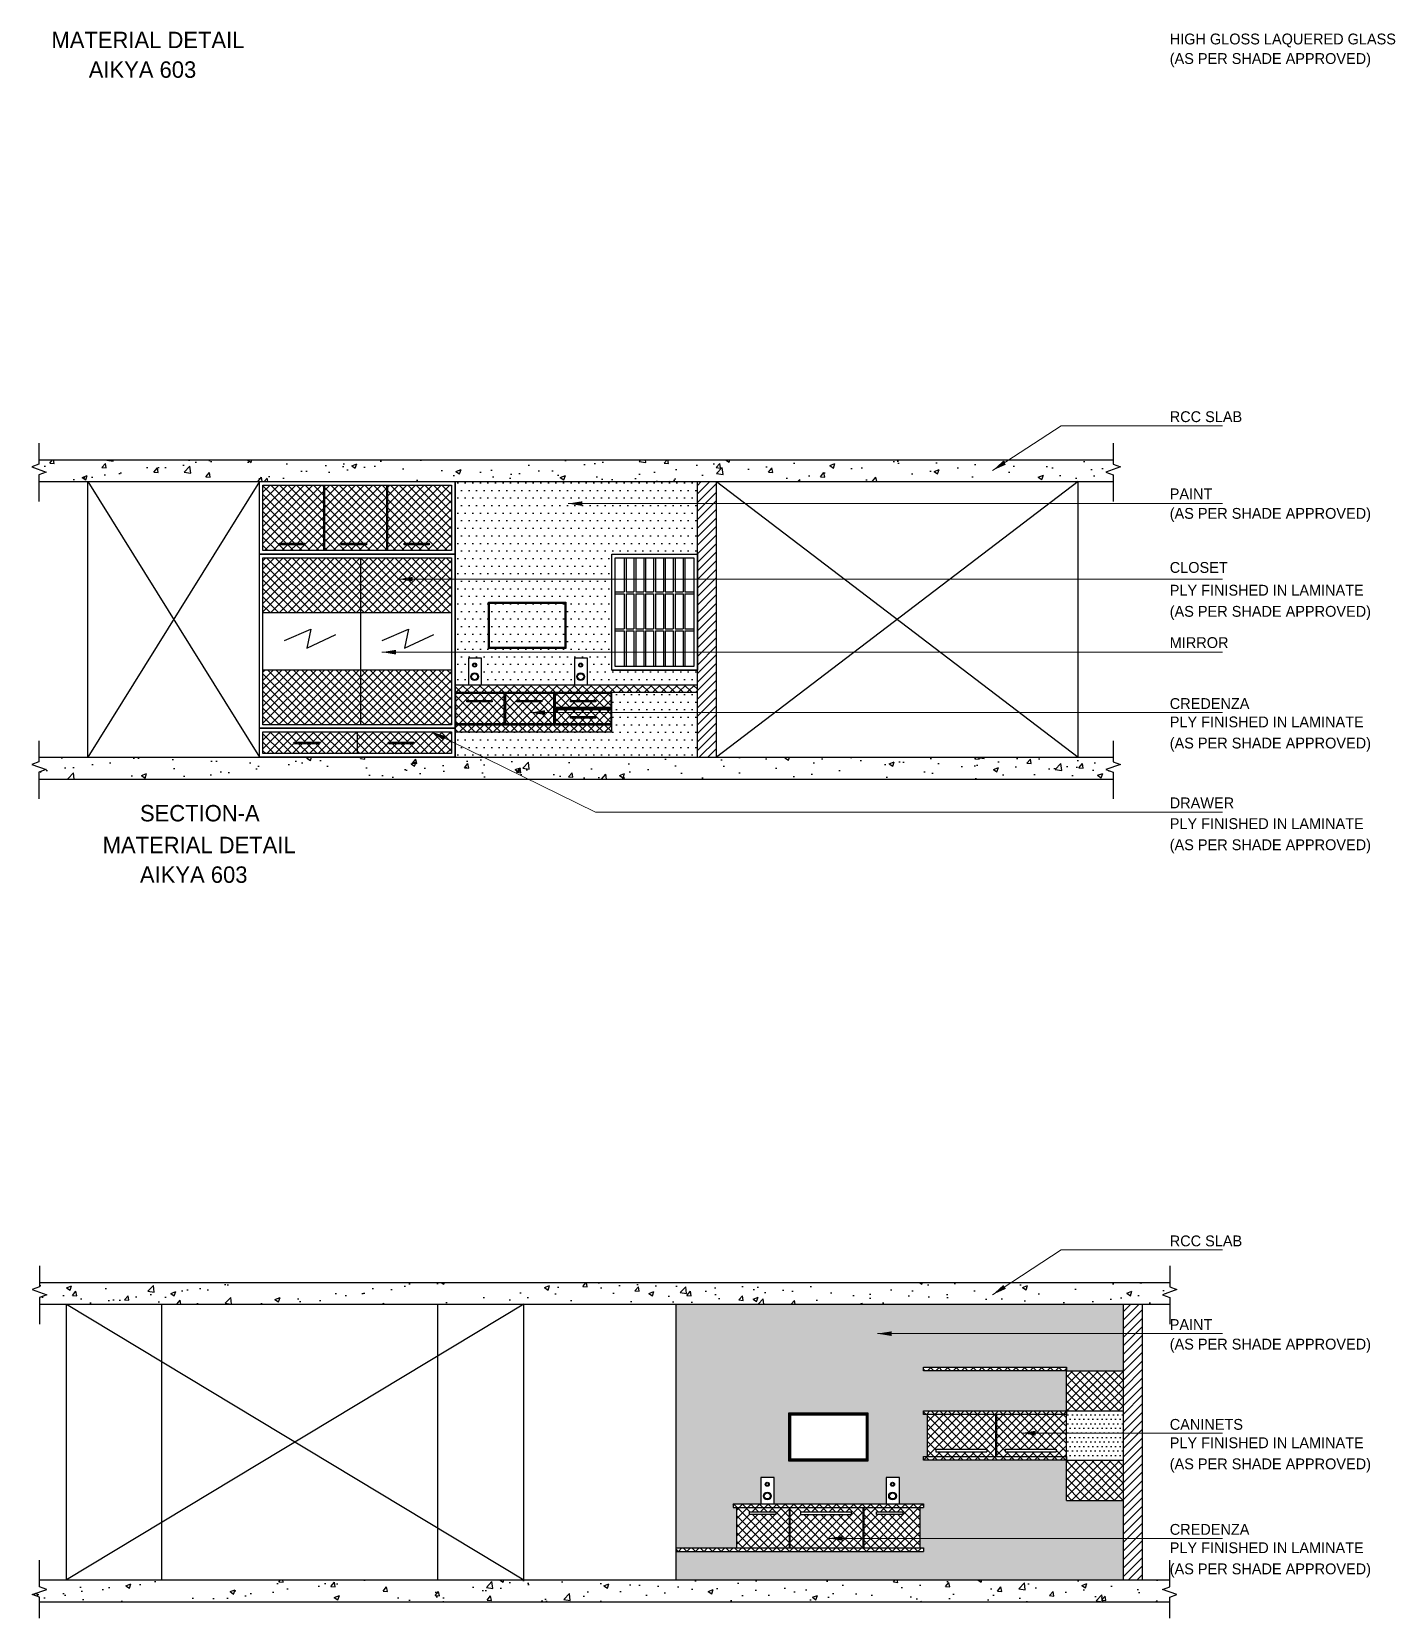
# Model space of a CAD drawing. Header units: millimetres. Extents: x -92307 to 258096, y -47434 to 112633.
# Drawn here: x -26620 to -12300, y -31752 to -15090 of the extents above; entities that cross this region are included whole.
import ezdxf

# ---------------------------------------------------------------- set-up
doc = ezdxf.new("R2010")
doc.units = ezdxf.units.MM
doc.header["$LTSCALE"] = 10
for name, color, linetype in [('A--FIXTURE-0', 8, 'Continuous'), ('A--HATCH-1', 8, 'Continuous'), ('A--SPACEREF', 3, 'Continuous'), ('DIMM-1', 1, 'Continuous')]:
    doc.layers.add(name, color=color, linetype=linetype)
doc.styles.add('ISO', font='isocp2.shx', dxfattribs={"width": 0.8})
doc.dimstyles.new('A-DIM-100', dxfattribs={"dimscale": 100, "dimtxt": 2.25, "dimasz": 1.5, "dimexe": 1, "dimexo": 0.5, "dimgap": 0, "dimtad": 0, "dimdec": 0, "dimzin": 12, "dimdsep": 46, "dimtxsty": 'ISO', "dimblk": 'ARCHTICK', "dimcen": 1, "dimdle": 1, "dimclrd": 8, "dimclre": 8, "dimclrt": 256, "dimadec": 0, "dimazin": 3, "dimtfac": 1, "dimtdec": 0, "dimtmove": 1, "dimatfit": 2, "dimfxl": 1, "dimtvp": 0.75, "dimtolj": 1, "dimtzin": 12, "dimlwd": 18, "dimlwe": 18, "dimarcsym": 0})
pattern_1 = [(45, (0, -8397.72), (-44.90128, 44.90128), []), (135, (0, -8397.72), (-44.90128, -44.90128), [])]
pattern_2 = [(0, (-33119.783, -17040.59), (23.8125, 47.625), [0, -47.625])]

# ---------------------------------------------------------------- blocks, each defined once
blk = doc.blocks.new('_ArchTick')
at = {"color": 0, "const_width": 0.15}
blk.add_lwpolyline([(-0.5, -0.5), (0.5, 0.5)], dxfattribs=at)

msp = doc.modelspace()

# ---------------------------------------------------------------- hatches: boundary and pattern name
h = msp.add_hatch()
h.set_pattern_fill('AR-CONC', color=256, scale=3, style=0)
h.set_pattern_definition([(50, (0, -8397.7), (546.554, -47.817), [57.15, -628.65]), (355, (0, -8397.7), (-105.728, 573.17), [45.72, -502.92]), (100.451, (45.55, -8401.7), (440.8275, 525.35), [48.57, -534.27]), (46.1842, (0, -8245.3), (813.237, -126.127), [85.725, -942.975]), (96.6356, (67.8, -8255.8), (712.213, 742.277), [72.855, -801.405]), (351.184, (0, -8245.3), (712.214, 742.275), [68.58, -754.38]), (21, (76.2, -8283.4), (454.8446, -306.7966), [57.15, -628.65]), (326, (76.2, -8283.4), (185.406, 552.564), [45.72, -502.92]), (71.4514, (114.1, -8309), (640.2495, 245.769), [48.57, -534.27]), (37.5, (0, -8397.72), (9.2658, 253.6651), [0, -496.824, 0, -510.54, 0, -504.825]), (7.5, (0, -8397.72), (200.459, 300.5417), [0, -291.084, 0, -485.394, 0, -192.405]), (327.5, (-169.93, -8397.72), (406.7718, -17.1862), [0, -190.5, 0, -594.36, 0, -788.67]), (317.5, (-246.13, -8397.72), (444.3875, 76.2795), [0, -247.65, 0, -394.716, 0, -560.07])])
h.paths.add_polyline_path([(-15262.5, -19813.6), (-15262.5, -19742.4), (-15338.3, -19714.8), (-15186.6, -19659.6), (-15262.5, -19632), (-15262.5, -19585), (-26543.8, -19585), (-26543.8, -19632), (-26619.6, -19659.6), (-26467.9, -19714.8), (-26543.8, -19742.4), (-26543.8, -19813.6)])
h.paths.add_polyline_path([(-15262.5, -22937.8), (-15262.5, -22866.6), (-15338.3, -22839), (-15186.6, -22783.8), (-15262.5, -22756.2), (-15262.5, -22709.2), (-26543.8, -22709.2), (-26543.8, -22756.2), (-26619.6, -22783.8), (-26467.9, -22839), (-26543.8, -22866.6), (-26543.8, -22937.8)])
h = msp.add_hatch()
h.set_pattern_fill('AR-CONC', color=256, scale=3, style=0)
h.set_pattern_definition([(50, (-33119.8, -17040.6), (546.554, -47.817), [57.15, -628.65]), (355, (-33119.8, -17040.6), (-105.728, 573.17), [45.72, -502.92]), (100.451, (-33074.24, -17044.6), (440.828, 525.35), [48.57, -534.27]), (46.1842, (-33119.8, -16888.2), (813.237, -126.127), [85.725, -942.975]), (96.6356, (-33052, -16898.7), (712.213, 742.277), [72.855, -801.405]), (351.184, (-33119.8, -16888.2), (712.214, 742.275), [68.58, -754.38]), (21, (-33043.6, -16926.3), (454.845, -306.7966), [57.15, -628.65]), (326, (-33043.6, -16926.3), (185.406, 552.564), [45.72, -502.92]), (71.4514, (-33005.7, -16951.86), (640.25, 245.769), [48.57, -534.27]), (37.5, (-33119.78, -17040.6), (9.2658, 253.6651), [0, -496.824, 0, -510.54, 0, -504.825]), (7.5, (-33119.78, -17040.6), (200.459, 300.5417), [0, -291.084, 0, -485.394, 0, -192.405]), (327.5, (-33289.7, -17040.6), (406.7718, -17.1862), [0, -190.5, 0, -594.36, 0, -788.67]), (317.5, (-33365.9, -17040.6), (444.3875, 76.2795), [0, -247.65, 0, -394.716, 0, -560.07])])
h.paths.add_polyline_path([(-14592.3, -28299.4), (-14668.1, -28271.8), (-14668.1, -28224.8), (-26538.2, -28224.8), (-26538.2, -28271.8), (-26614, -28299.4), (-26462.4, -28354.6), (-26538.2, -28382.2), (-26538.2, -28453.4), (-14668.1, -28453.4), (-14668.1, -28382.2), (-14743.9, -28354.6)])
h.paths.add_polyline_path([(-14592.3, -31503.4), (-14743.9, -31448.2), (-14668.1, -31420.6), (-14668.1, -31349.4), (-26538.2, -31349.4), (-26538.2, -31420.6), (-26462.4, -31448.2), (-26614, -31503.4), (-26538.2, -31531), (-26538.2, -31580.6), (-14668.1, -31580.6), (-14668.1, -31531)])
h = msp.add_hatch()
h.set_pattern_fill('DOTS', color=256, scale=30, style=0)
h.set_pattern_definition(pattern_2)
h.paths.add_polyline_path([(-15153.1, -28453.4), (-19853.1, -28453.4), (-19853.1, -31011.4), (-19215.1, -31011.4), (-19215.1, -30589.4), (-19253.1, -30589.4), (-19253.1, -30551.4), (-18960.8, -30551.4), (-18960.8, -30273.3), (-18821.7, -30273.3), (-18821.7, -30551.4), (-17645, -30551.4), (-17645, -30272.9), (-17505.9, -30272.9), (-17505.9, -30551.4), (-17253.1, -30551.4), (-17253.1, -30589.4), (-17291.1, -30589.4), (-17291.1, -31011.4), (-17253.1, -31011.4), (-17253.1, -31049.4), (-19853.1, -31049.4), (-19853.1, -31349.4), (-15153.1, -31349.4), (-15153.1, -30513.4), (-15753.1, -30513.4), (-15753.1, -30091.4), (-17253.1, -30091.4), (-17253.1, -30053.4), (-17215.1, -30053.4), (-17215.1, -29612.4), (-17253.1, -29612.4), (-17253.1, -29574.4), (-15753.1, -29574.4), (-15753.1, -29152.4), (-17253.1, -29152.4), (-17253.1, -29114.4), (-15753.1, -29114.4), (-15753.1, -29152.4), (-15153.1, -29152.4)])
h.paths.add_polyline_path([(-17837.1, -29595.7), (-17837.1, -30101.7), (-18669.1, -30101.7), (-18669.1, -29595.7)], flags=16)
h.paths.add_polyline_path([(-17847.1, -29605.7), (-17847.1, -30091.7), (-18659.1, -30091.7), (-18659.1, -29605.7)], flags=0)
h.paths.add_polyline_path([(-17857.1, -29615.7), (-17857.1, -30081.7), (-18649.1, -30081.7), (-18649.1, -29615.7)], flags=0)
h = msp.add_hatch()
h.set_pattern_fill('DOTS', color=256, scale=30, style=0)
h.set_pattern_definition(pattern_2)
h.paths.add_polyline_path([(-15153.1, -29574.4), (-15753.1, -29574.4), (-15753.1, -29612.4), (-15753.1, -30091.4), (-15153.1, -30091.4)])
at = {"layer": 'A--FIXTURE-0'}
h = msp.add_hatch(dxfattribs=at)
h.set_pattern_fill('DOTS', color=256, scale=50, style=0)
h.set_pattern_definition([(0, (0, -8397.72), (39.6875, 79.375), [0, -79.375])])
h.paths.add_polyline_path([(-20528.9, -20575.6), (-19628.9, -20575.6), (-19628.9, -19813.6), (-22174.1, -19813.6), (-22174.1, -20575.6), (-22174.1, -21947.2), (-22034.2, -21947.2), (-22034.2, -21669), (-21895, -21669), (-21895, -21947.2), (-20920.7, -21947.2), (-20920.7, -21669), (-20781.6, -21669), (-20781.6, -21947.2), (-19628.9, -21947.2), (-19628.9, -21794.8), (-20528.9, -21794.8)])
h.paths.add_polyline_path([(-21010.5, -21081.4), (-21010.5, -21567.5), (-21822.5, -21567.5), (-21822.5, -21081.4)], flags=16)
h.paths.add_polyline_path([(-19628.9, -22709.2), (-19628.9, -22027.2), (-20528.9, -22027.2), (-20528.9, -22443.2), (-22174.1, -22443.2), (-22174.1, -22709.2)])
h.paths.add_polyline_path([(-21020.5, -21557.5), (-21020.5, -21091.4), (-21812.5, -21091.4), (-21812.5, -21557.5)], flags=0)
h = msp.add_hatch(dxfattribs=at)
h.set_pattern_fill('ANSI37', color=256, scale=20, style=0)
h.set_pattern_definition(pattern_1)
h.paths.add_polyline_path([(-23550.9, -19851.6), (-24190.9, -19851.6), (-24190.9, -20537.6), (-23550.9, -20537.6)])
h.paths.add_polyline_path([(-23754, -20460.3), (-23754, -20477.1), (-24018.8, -20477.1), (-24018.8, -20460.3)], flags=16)
h = msp.add_hatch(dxfattribs=at)
h.set_pattern_fill('ANSI37', color=256, scale=20, style=0)
h.set_pattern_definition(pattern_1)
h.paths.add_polyline_path([(-22890.9, -19851.6), (-23540.9, -19851.6), (-23540.9, -20537.6), (-22890.9, -20537.6)])
h.paths.add_polyline_path([(-23104, -20460.3), (-23104, -20477.1), (-23368.8, -20477.1), (-23368.8, -20460.3)], flags=16)
h.paths.add_polyline_path([(-22880.9, -20537.6), (-22212.1, -20537.6), (-22212.1, -19851.6), (-22880.9, -19851.6)])
h.paths.add_polyline_path([(-22444, -20460.3), (-22444, -20477.1), (-22708.8, -20477.1), (-22708.8, -20460.3)], flags=16)
h.paths.add_polyline_path([(-22212.1, -21190.4), (-22212.1, -20613.6), (-23163.5, -20613.6), (-23163.5, -21190.4)])
h.paths.add_polyline_path([(-23163.5, -21190.4), (-23163.5, -20613.6), (-24190.9, -20613.6), (-24190.9, -21190.4)])
h.paths.add_polyline_path([(-23201.5, -22671.2), (-23201.5, -22443.2), (-24190.9, -22443.2), (-24190.9, -22671.2)])
h.paths.add_polyline_path([(-23597.1, -22567), (-23862, -22567), (-23862, -22550.1), (-23597.1, -22550.1)], flags=16)
h.paths.add_polyline_path([(-22212.1, -22671.2), (-22212.1, -22443.2), (-23201.5, -22443.2), (-23201.5, -22671.2)])
h.paths.add_polyline_path([(-22872.6, -22567), (-22872.6, -22550.1), (-22607.7, -22550.1), (-22607.7, -22567)], flags=16)
h.paths.add_polyline_path([(-23163.5, -21790.4), (-24190.9, -21790.4), (-24190.9, -22367.2), (-23163.5, -22367.2)])
h.paths.add_polyline_path([(-22212.1, -21790.4), (-23163.5, -21790.4), (-23163.5, -22367.2), (-22212.1, -22367.2)])
h = msp.add_hatch(dxfattribs=at)
h.set_pattern_fill('ANSI37', color=256, scale=20, style=0)
h.set_pattern_definition(pattern_1)
h.paths.add_polyline_path([(-22174.1, -21947.2), (-22174.1, -22027.2), (-21651.5, -22027.2), (-21128.9, -22027.2), (-19628.9, -22027.2), (-19628.9, -21947.2)])
h.paths.add_polyline_path([(-21661.5, -22037.2), (-22164.1, -22037.2), (-22164.1, -22357.2), (-21661.5, -22357.2)])
h.paths.add_polyline_path([(-21783.8, -22111.8), (-21783.8, -22128.6), (-22048.6, -22128.6), (-22048.6, -22111.8)], flags=16)
h.paths.add_polyline_path([(-21641.5, -22357.2), (-21138.9, -22357.2), (-21138.9, -22037.2), (-21641.5, -22037.2)])
h.paths.add_polyline_path([(-21526, -22128.6), (-21526, -22111.8), (-21261.2, -22111.8), (-21261.2, -22128.6)], flags=16)
h.paths.add_polyline_path([(-22174.1, -22367.2), (-22174.1, -22405.2), (-22174.1, -22443.2), (-20528.9, -22443.2), (-20528.9, -22367.2)])
h.paths.add_polyline_path([(-21118.9, -22207.2), (-21118.9, -22357.2), (-20536.4, -22357.2), (-20536.4, -22207.2)])
h.paths.add_polyline_path([(-20960.4, -22281.8), (-20695.6, -22281.8), (-20695.6, -22298.6), (-20960.4, -22298.6)], flags=16)
h.paths.add_polyline_path([(-21118.9, -22037.2), (-21118.9, -22187.2), (-20536.4, -22187.2), (-20536.4, -22037.2)])
h.paths.add_polyline_path([(-20960.4, -22111.8), (-20695.6, -22111.8), (-20695.6, -22128.6), (-20960.4, -22128.6)], flags=16)
h = msp.add_hatch(dxfattribs=at)
h.set_pattern_fill('ANSI37', color=256, scale=20, style=0)
h.set_pattern_definition([(45, (-33119.783, -17040.59), (-44.90128, 44.90128), []), (135, (-33119.783, -17040.59), (-44.90128, -44.90128), [])])
h.paths.add_polyline_path([(-17891.1, -31011.4), (-17891.1, -30589.4), (-18653.1, -30589.4), (-18653.1, -31011.4)])
h.paths.add_polyline_path([(-18547.5, -30662.1), (-18547.5, -30634.1), (-18013.7, -30634.1), (-18013.7, -30662.1)], flags=16)
h.paths.add_polyline_path([(-19215.1, -31011.4), (-18663.1, -31011.4), (-18663.1, -30589.4), (-19215.1, -30589.4)])
h.paths.add_polyline_path([(-19081.2, -30662.1), (-19081.2, -30634.1), (-18806.2, -30634.1), (-18806.2, -30662.1)], flags=16)
h.paths.add_polyline_path([(-17881.1, -31011.4), (-17291.1, -31011.4), (-17291.1, -30589.4), (-17881.1, -30589.4)])
h.paths.add_polyline_path([(-17747.2, -30662.1), (-17747.2, -30634.1), (-17472.2, -30634.1), (-17472.2, -30662.1)], flags=16)
h.paths.add_polyline_path([(-17253.1, -31049.4), (-17253.1, -31011.4), (-19853.1, -31011.4), (-19853.1, -31049.4)])
h.paths.add_polyline_path([(-17253.1, -30589.4), (-17253.1, -30551.4), (-19253.1, -30551.4), (-19253.1, -30589.4)])
h.paths.add_polyline_path([(-17215.1, -29612.4), (-17215.1, -30053.4), (-16498.1, -30053.4), (-16498.1, -29612.4)])
h.paths.add_polyline_path([(-16589.1, -29974.9), (-16589.1, -30002.8), (-17123, -30002.8), (-17123, -29974.9)], flags=16)
h.paths.add_polyline_path([(-16488.1, -29612.4), (-16488.1, -30053.4), (-15753.1, -30053.4), (-15753.1, -29612.4)])
h.paths.add_polyline_path([(-15862.1, -29974.9), (-15862.1, -30002.8), (-16396, -30002.8), (-16396, -29974.9)], flags=16)
h.paths.add_polyline_path([(-17253.1, -29574.4), (-17253.1, -29612.4), (-15753.1, -29612.4), (-15753.1, -29574.4)])
h.paths.add_polyline_path([(-15753.1, -30091.4), (-15753.1, -30053.4), (-17253.1, -30053.4), (-17253.1, -30091.4)])
h.paths.add_polyline_path([(-15753.1, -30091.4), (-15753.1, -30513.4), (-15153.1, -30513.4), (-15153.1, -30091.4)])
h.paths.add_polyline_path([(-15753.1, -29152.4), (-15753.1, -29574.4), (-15153.1, -29574.4), (-15153.1, -29152.4)])
h.paths.add_polyline_path([(-15753.1, -29152.4), (-15753.1, -29114.4), (-17253.1, -29114.4), (-17253.1, -29152.4)])
at = {"layer": 'A--HATCH-1'}
h = msp.add_hatch(dxfattribs=at)
h.set_pattern_fill('ANSI31', color=256, scale=20, style=0)
h.set_pattern_definition([(45, (0, -8397.72), (-44.90128, 44.90128), [])])
h.paths.add_polyline_path([(-19628.9, -22709.2), (-19428.9, -22709.2), (-19428.9, -19813.6), (-19628.9, -19813.6)])
h = msp.add_hatch(dxfattribs=at)
h.set_pattern_fill('ANSI31', color=256, scale=20, style=0)
h.set_pattern_definition([(45, (-33119.783, -17040.59), (-44.90128, 44.90128), [])])
h.paths.add_polyline_path([(-14953.1, -28453.4), (-15153.1, -28453.4), (-15153.1, -31349.4), (-14953.1, -31349.4)])

# ---------------------------------------------------------------- linework, layer by layer
for p, q in [((-26543.8, -19585), (-15262.5, -19585)), ((-26543.8, -19813.6), (-15262.5, -19813.6)), ((-26028.9, -22709.2), (-26028.9, -19813.6)), ((-26028.9, -19813.6), (-24228.9, -22709.2)), ((-24228.9, -19813.6), (-26028.9, -22709.2)), ((-24228.9, -22709.2), (-24228.9, -19813.6)), ((-22174.1, -22709.2), (-22174.1, -19813.6)), ((-19628.9, -22709.2), (-19628.9, -19813.6)), ((-19428.9, -19813.6), (-15628.9, -22709.2)), ((-15628.9, -19813.6), (-19428.9, -22709.2)), ((-19428.9, -22709.2), (-19428.9, -19813.6)), ((-15628.9, -22709.2), (-15628.9, -19813.6)), ((-24190.9, -20537.6), (-24190.9, -19851.6)), ((-23550.9, -20537.6), (-23550.9, -19851.6)), ((-23540.9, -20537.6), (-23540.9, -19851.6)), ((-22890.9, -20537.6), (-22890.9, -19851.6)), ((-22880.9, -20537.6), (-22880.9, -19851.6)), ((-23163.5, -22367.2), (-23163.5, -20613.6)), ((-20528.9, -20575.6), (-19628.9, -20575.6)), ((-20528.9, -21794.8), (-20528.9, -20575.6)), ((-20398.3, -20613.6), (-20398.3, -20973.1)), ((-20378.3, -20613.6), (-20378.3, -20973.1)), ((-20295.2, -20613.6), (-20295.2, -20973.1)), ((-20295.2, -20613.6), (-20295.2, -20973.1)), ((-20275.2, -20613.6), (-20275.2, -20973.1)), ((-20275.2, -20613.6), (-20275.2, -20973.1)), ((-20192, -20613.6), (-20192, -20973.1)), ((-20172, -20613.6), (-20172, -20973.1)), ((-20088.9, -20613.6), (-20088.9, -20973.1)), ((-20088.9, -20613.6), (-20088.9, -20973.1)), ((-20068.9, -20613.6), (-20068.9, -20973.1)), ((-20068.9, -20613.6), (-20068.9, -20973.1)), ((-19985.7, -20613.6), (-19985.7, -20973.1)), ((-19985.7, -20613.6), (-19985.7, -20973.1)), ((-19965.7, -20613.6), (-19965.7, -20973.1)), ((-19965.7, -20613.6), (-19965.7, -20973.1)), ((-19882.5, -20613.6), (-19882.5, -20973.1)), ((-19882.5, -20613.6), (-19882.5, -20973.1)), ((-19862.5, -20613.6), (-19862.5, -20973.1)), ((-19862.5, -20613.6), (-19862.5, -20973.1)), ((-19779.4, -20613.6), (-19779.4, -20973.1)), ((-19759.4, -20613.6), (-19759.4, -20973.1)), ((-20490.9, -20973.1), (-20398.3, -20973.1)), ((-20490.9, -20993.1), (-20398.3, -20993.1)), ((-20398.3, -20993.1), (-20398.3, -21361)), ((-20378.3, -20973.1), (-20295.2, -20973.1)), ((-20378.3, -20993.1), (-20378.3, -21361)), ((-20378.3, -20993.1), (-20295.2, -20993.1)), ((-20295.2, -20993.1), (-20295.2, -21361)), ((-20295.2, -20993.1), (-20295.2, -21361)), ((-20275.2, -20973.1), (-20192, -20973.1)), ((-20275.2, -20993.1), (-20275.2, -21361)), ((-20275.2, -20993.1), (-20275.2, -21361)), ((-20275.2, -20993.1), (-20192, -20993.1)), ((-20192, -20993.1), (-20192, -21361)), ((-20172, -20973.1), (-20088.9, -20973.1)), ((-20172, -20993.1), (-20172, -21361)), ((-20172, -20993.1), (-20088.9, -20993.1)), ((-20088.9, -20993.1), (-20088.9, -21361)), ((-20088.9, -20993.1), (-20088.9, -21361)), ((-20068.9, -20973.1), (-19985.7, -20973.1)), ((-20068.9, -20993.1), (-20068.9, -21361)), ((-20068.9, -20993.1), (-20068.9, -21361)), ((-20068.9, -20993.1), (-19985.7, -20993.1)), ((-19985.7, -20993.1), (-19985.7, -21361)), ((-19985.7, -20993.1), (-19985.7, -21361)), ((-19965.7, -20973.1), (-19882.5, -20973.1)), ((-19965.7, -20993.1), (-19965.7, -21361)), ((-19965.7, -20993.1), (-19965.7, -21361)), ((-19965.7, -20993.1), (-19882.5, -20993.1)), ((-19882.5, -20993.1), (-19882.5, -21361)), ((-19882.5, -20993.1), (-19882.5, -21361)), ((-19862.5, -20973.1), (-19779.4, -20973.1)), ((-19862.5, -20993.1), (-19862.5, -21361)), ((-19862.5, -20993.1), (-19862.5, -21361)), ((-19862.5, -20993.1), (-19779.4, -20993.1)), ((-19779.4, -20993.1), (-19779.4, -21361)), ((-19759.4, -20973.1), (-19666.9, -20973.1)), ((-19759.4, -20993.1), (-19759.4, -21361)), ((-19759.4, -20993.1), (-19666.9, -20993.1)), ((-24190.9, -21190.4), (-22212.1, -21190.4)), ((-23163.5, -21190.4), (-22930.7, -21190.4)), ((-23965.9, -21483.3), (-23689.2, -21365.7)), ((-23689.2, -21365.7), (-23730.4, -21562.7)), ((-23730.4, -21562.7), (-23424.2, -21421.6)), ((-22938.5, -21483.3), (-22661.8, -21365.7)), ((-22661.8, -21365.7), (-22703, -21562.7)), ((-22703, -21562.7), (-22396.8, -21421.6)), ((-20490.9, -21361), (-20398.3, -21361)), ((-20490.9, -21381), (-20398.3, -21381)), ((-20398.3, -21381), (-20398.3, -21756.8)), ((-20378.3, -21361), (-20295.2, -21361)), ((-20378.3, -21381), (-20378.3, -21756.8)), ((-20378.3, -21381), (-20295.2, -21381)), ((-20295.2, -21381), (-20295.2, -21756.8)), ((-20295.2, -21381), (-20295.2, -21756.8)), ((-20275.2, -21361), (-20192, -21361)), ((-20275.2, -21381), (-20275.2, -21756.8)), ((-20275.2, -21381), (-20275.2, -21756.8)), ((-20275.2, -21381), (-20192, -21381)), ((-20192, -21381), (-20192, -21756.8)), ((-20172, -21361), (-20088.9, -21361)), ((-20172, -21381), (-20172, -21756.8)), ((-20172, -21381), (-20088.9, -21381)), ((-20088.9, -21381), (-20088.9, -21756.8)), ((-20088.9, -21381), (-20088.9, -21756.8)), ((-20068.9, -21361), (-19985.7, -21361)), ((-20068.9, -21381), (-20068.9, -21756.8)), ((-20068.9, -21381), (-20068.9, -21756.8)), ((-20068.9, -21381), (-19985.7, -21381)), ((-19985.7, -21381), (-19985.7, -21756.8)), ((-19985.7, -21381), (-19985.7, -21756.8)), ((-19965.7, -21361), (-19882.5, -21361)), ((-19965.7, -21381), (-19965.7, -21756.8)), ((-19965.7, -21381), (-19965.7, -21756.8)), ((-19965.7, -21381), (-19882.5, -21381)), ((-19882.5, -21381), (-19882.5, -21756.8)), ((-19882.5, -21381), (-19882.5, -21756.8)), ((-19862.5, -21361), (-19779.4, -21361)), ((-19862.5, -21381), (-19862.5, -21756.8)), ((-19862.5, -21381), (-19862.5, -21756.8)), ((-19862.5, -21381), (-19779.4, -21381)), ((-19779.4, -21381), (-19779.4, -21756.8)), ((-19759.4, -21361), (-19666.9, -21361)), ((-19759.4, -21381), (-19759.4, -21756.8)), ((-19759.4, -21381), (-19666.9, -21381)), ((-24190.9, -21790.4), (-22212.1, -21790.4)), ((-23163.5, -21790.4), (-22930.7, -21790.4)), ((-20528.9, -21794.8), (-19628.9, -21794.8)), ((-22174.1, -21947.2), (-19628.9, -21947.2)), ((-22174.1, -22027.2), (-19628.9, -22027.2)), ((-22174.1, -22027.2), (-21128.9, -22027.2)), ((-21651.5, -22027.2), (-21651.5, -22367.2)), ((-21128.9, -22367.2), (-21128.9, -22027.2)), ((-20528.9, -22443.2), (-20528.9, -22027.2)), ((-21128.9, -22197.2), (-20526.4, -22197.2)), ((-23201.5, -22443.2), (-23201.5, -22671.2)), ((-22174.1, -22367.2), (-20528.9, -22367.2)), ((-22174.1, -22443.2), (-20528.9, -22443.2)), ((-26543.8, -22709.2), (-15262.5, -22709.2)), ((-26028.9, -22709.2), (-15628.9, -22709.2)), ((-26543.8, -22937.8), (-15262.5, -22937.8)), ((-26538.2, -28224.8), (-14668.1, -28224.8)), ((-26538.2, -28453.4), (-14668.1, -28453.4)), ((-26253.1, -31349.4), (-26253.1, -28453.4)), ((-26253.1, -28453.4), (-21453.1, -31349.4)), ((-21453.1, -28453.4), (-26253.1, -31349.4)), ((-25253.1, -31349.4), (-25253.1, -28453.4)), ((-22353.1, -31349.4), (-22353.1, -28453.4)), ((-21453.1, -31349.4), (-21453.1, -28453.4)), ((-19853.1, -31349.4), (-19853.1, -28453.4)), ((-15153.1, -31349.4), (-15153.1, -28453.4)), ((-14953.1, -31349.4), (-14953.1, -28453.4)), ((-15753.1, -30513.4), (-15753.1, -29114.4)), ((-15753.1, -29152.4), (-15153.1, -29152.4)), ((-17215.1, -29612.4), (-17215.1, -30053.4)), ((-16498.1, -29612.4), (-16498.1, -30053.4)), ((-16488.1, -29612.4), (-16488.1, -30053.4)), ((-15753.1, -29574.4), (-15153.1, -29574.4)), ((-17123, -29974.9), (-16589.1, -29974.9)), ((-17123, -29974.9), (-17123, -30002.8)), ((-16589.1, -29974.9), (-16589.1, -30002.8)), ((-16396, -29974.9), (-15862.1, -29974.9)), ((-16396, -29974.9), (-16396, -30002.8)), ((-15862.1, -29974.9), (-15862.1, -30002.8)), ((-17123, -30002.8), (-16589.1, -30002.8)), ((-16396, -30002.8), (-15862.1, -30002.8)), ((-15753.1, -30091.4), (-15153.1, -30091.4)), ((-19253.1, -30551.4), (-17253.1, -30551.4)), ((-19253.1, -30551.4), (-19253.1, -30589.4)), ((-19253.1, -30589.4), (-17253.1, -30589.4)), ((-19215.1, -31011.4), (-19215.1, -30589.4)), ((-18663.1, -31011.4), (-18663.1, -30589.4)), ((-18653.1, -31011.4), (-18653.1, -30589.4)), ((-18547.5, -30634.1), (-18013.7, -30634.1)), ((-18547.5, -30634.1), (-18547.5, -30662.1)), ((-18013.7, -30634.1), (-18013.7, -30662.1)), ((-17891.1, -30589.4), (-17891.1, -31011.4)), ((-17881.1, -30589.4), (-17881.1, -31011.4)), ((-17291.1, -30589.4), (-17291.1, -31011.4)), ((-17253.1, -30551.4), (-17253.1, -30589.4)), ((-15753.1, -30513.4), (-15153.1, -30513.4)), ((-18547.5, -30662.1), (-18013.7, -30662.1)), ((-19853.1, -31011.4), (-17253.1, -31011.4)), ((-19853.1, -31049.4), (-17253.1, -31049.4)), ((-17253.1, -31011.4), (-17253.1, -31049.4)), ((-26538.2, -31349.4), (-14668.1, -31349.4)), ((-26538.2, -31580.6), (-14668.1, -31580.6))]:
    msp.add_line(p, q)
at = {"linetype": 'Continuous'}
for points in [[(-26543.8, -19411.2), (-26543.8, -19632), (-26619.6, -19659.6), (-26467.9, -19714.8), (-26543.8, -19742.4), (-26543.8, -20023)], [(-15262.5, -19411.2), (-15262.5, -19632), (-15186.6, -19659.6), (-15338.3, -19714.8), (-15262.5, -19742.4), (-15262.5, -20023)], [(-26543.8, -22535.4), (-26543.8, -22756.2), (-26619.6, -22783.8), (-26467.9, -22839), (-26543.8, -22866.6), (-26543.8, -23147.2)], [(-15262.5, -22535.4), (-15262.5, -22756.2), (-15186.6, -22783.8), (-15338.3, -22839), (-15262.5, -22866.6), (-15262.5, -23147.2)], [(-26538.2, -28051), (-26538.2, -28271.8), (-26614, -28299.4), (-26462.4, -28354.6), (-26538.2, -28382.2), (-26538.2, -28662.9)], [(-14668.1, -28051), (-14668.1, -28271.8), (-14592.3, -28299.4), (-14743.9, -28354.6), (-14668.1, -28382.2), (-14668.1, -28662.9)], [(-26538.2, -31751.8), (-26538.2, -31531), (-26614, -31503.4), (-26462.4, -31448.2), (-26538.2, -31420.6), (-26538.2, -31140)], [(-14668.1, -31751.8), (-14668.1, -31531), (-14592.3, -31503.4), (-14743.9, -31448.2), (-14668.1, -31420.6), (-14668.1, -31140)]]:
    msp.add_lwpolyline(points, dxfattribs=at)
for points in [[(-24228.9, -19813.6), (-22174.1, -19813.6), (-22174.1, -20575.6), (-24228.9, -20575.6)], [(-24190.9, -19851.6), (-22212.1, -19851.6), (-22212.1, -20537.6), (-24190.9, -20537.6)], [(-24018.8, -20460.3), (-23754, -20460.3), (-23754, -20477.1), (-24018.8, -20477.1)], [(-23368.8, -20460.3), (-23104, -20460.3), (-23104, -20477.1), (-23368.8, -20477.1)], [(-22708.8, -20460.3), (-22444, -20460.3), (-22444, -20477.1), (-22708.8, -20477.1)], [(-24228.9, -20575.6), (-22174.1, -20575.6), (-22174.1, -22405.2), (-24228.9, -22405.2)], [(-24190.9, -20613.6), (-22212.1, -20613.6), (-22212.1, -22367.2), (-24190.9, -22367.2)], [(-20528.9, -20575.6), (-19628.9, -20575.6), (-19628.9, -21794.8), (-20528.9, -21794.8)], [(-20490.9, -20613.6), (-19666.9, -20613.6), (-19666.9, -21756.8), (-20490.9, -21756.8)], [(-21822.5, -21081.4), (-21010.5, -21081.4), (-21010.5, -21567.5), (-21822.5, -21567.5)], [(-21812.5, -21091.4), (-21020.5, -21091.4), (-21020.5, -21557.5), (-21812.5, -21557.5)], [(-22034.2, -21947.2), (-21895, -21947.2), (-21895, -21669), (-22034.2, -21669)], [(-20920.7, -21947.2), (-20781.6, -21947.2), (-20781.6, -21669), (-20920.7, -21669)], [(-22174.1, -22027.2), (-21651.5, -22027.2), (-21651.5, -22367.2), (-22174.1, -22367.2)], [(-22164.1, -22037.2), (-21661.5, -22037.2), (-21661.5, -22357.2), (-22164.1, -22357.2)], [(-22048.6, -22111.8), (-21783.8, -22111.8), (-21783.8, -22128.6), (-22048.6, -22128.6)], [(-21641.5, -22037.2), (-21138.9, -22037.2), (-21138.9, -22357.2), (-21641.5, -22357.2)], [(-21526, -22111.8), (-21261.2, -22111.8), (-21261.2, -22128.6), (-21526, -22128.6)], [(-21118.9, -22037.2), (-20536.4, -22037.2), (-20536.4, -22187.2), (-21118.9, -22187.2)], [(-20960.4, -22111.8), (-20695.6, -22111.8), (-20695.6, -22128.6), (-20960.4, -22128.6)], [(-21118.9, -22207.2), (-20536.4, -22207.2), (-20536.4, -22357.2), (-21118.9, -22357.2)], [(-20960.4, -22281.8), (-20695.6, -22281.8), (-20695.6, -22298.6), (-20960.4, -22298.6)], [(-24228.9, -22405.2), (-22174.1, -22405.2), (-22174.1, -22709.2), (-24228.9, -22709.2)], [(-24190.9, -22443.2), (-22212.1, -22443.2), (-22212.1, -22671.2), (-24190.9, -22671.2)], [(-23862, -22550.1), (-23597.1, -22550.1), (-23597.1, -22567), (-23862, -22567)], [(-22872.6, -22550.1), (-22607.7, -22550.1), (-22607.7, -22567), (-22872.6, -22567)], [(-15753.1, -29152.4), (-17253.1, -29152.4), (-17253.1, -29114.4), (-15753.1, -29114.4)], [(-18669.1, -29595.7), (-17837.1, -29595.7), (-17837.1, -30101.7), (-18669.1, -30101.7)], [(-18659.1, -29605.7), (-17847.1, -29605.7), (-17847.1, -30091.7), (-18659.1, -30091.7)], [(-18659.1, -29605.7), (-17847.1, -29605.7), (-17847.1, -30091.7), (-18659.1, -30091.7)], [(-18649.1, -29615.7), (-17857.1, -29615.7), (-17857.1, -30081.7), (-18649.1, -30081.7)], [(-18649.1, -29615.7), (-17857.1, -29615.7), (-17857.1, -30081.7), (-18649.1, -30081.7)], [(-15753.1, -29612.4), (-17253.1, -29612.4), (-17253.1, -29574.4), (-15753.1, -29574.4)], [(-15753.1, -30091.4), (-17253.1, -30091.4), (-17253.1, -30053.4), (-15753.1, -30053.4)], [(-18960.8, -30551.4), (-18821.7, -30551.4), (-18821.7, -30273.3), (-18960.8, -30273.3)], [(-17645, -30551), (-17505.9, -30551), (-17505.9, -30272.9), (-17645, -30272.9)], [(-19081.2, -30634.1), (-18806.2, -30634.1), (-18806.2, -30662.1), (-19081.2, -30662.1)], [(-17747.2, -30634.1), (-17472.2, -30634.1), (-17472.2, -30662.1), (-17747.2, -30662.1)]]:
    msp.add_lwpolyline(points, close=True)
msp.add_lwpolyline([(-17857.1, -29615.7), (-17857.1, -30081.7), (-18649.1, -30081.7), (-18649.1, -29615.7)])
msp.add_lwpolyline([(-17857.1, -29615.7), (-17857.1, -30081.7), (-18649.1, -30081.7), (-18649.1, -29615.7)])
for centre, radius in [((-21968.2, -21862.9), 40.7), ((-21968.2, -21740.8), 20.9), ((-21968.2, -21740.8), 14.9), ((-20854.7, -21863.4), 40.7), ((-20854.7, -21741.2), 20.9), ((-20854.7, -21741.2), 14.9), ((-21968.2, -21862.9), 31.7), ((-20854.7, -21863.4), 31.7), ((-18894.8, -30345), 20.9), ((-17579, -30345), 20.9), ((-18894.8, -30467.2), 40.7), ((-18894.8, -30467.2), 31.7), ((-18894.8, -30345), 14.9), ((-17579, -30467.2), 40.7), ((-17579, -30467.2), 31.7), ((-17579, -30345), 14.9)]:
    msp.add_circle(centre, radius)

# ---------------------------------------------------------------- texts
at = {"layer": 'A--SPACEREF'}
for s, height, p in [('HIGH GLOSS LAQUERED GLASS', 113.758, (-14668.1, -15222.9)), ('(AS PER SHADE APPROVED)', 113.758, (-14668.1, -15428.1)), ('RCC SLAB', 113.76, (-14668.1, -19189.4)), ('PAINT', 113.76, (-14668.1, -19999.7)), ('(AS PER SHADE APPROVED)', 113.758, (-14668.1, -20205)), ('CLOSET', 113.76, (-14668.1, -20772.9)), ('PLY FINISHED IN LAMINATE', 113.758, (-14668.1, -21012.1)), ('(AS PER SHADE APPROVED)', 113.758, (-14668.1, -21233.9)), ('MIRROR', 113.76, (-14668.1, -21562)), ('CREDENZA', 113.76, (-14668.1, -22202.3)), ('PLY FINISHED IN LAMINATE', 113.758, (-14668.1, -22395.2)), ('(AS PER SHADE APPROVED)', 113.758, (-14668.1, -22617.1)), ('DRAWER ', 113.76, (-14668.1, -23245.2)), ('PLY FINISHED IN LAMINATE', 113.758, (-14668.1, -23463.2)), ('(AS PER SHADE APPROVED)', 113.758, (-14668.1, -23685.1)), ('RCC SLAB', 113.76, (-14668.1, -27845.5)), ('PAINT', 113.76, (-14668.1, -28724)), ('(AS PER SHADE APPROVED)', 113.758, (-14668.1, -28929.2)), ('CANINETS', 113.76, (-14668.1, -29772.4)), ('PLY FINISHED IN LAMINATE', 113.758, (-14668.1, -29965.4)), ('(AS PER SHADE APPROVED)', 113.758, (-14668.1, -30187.2)), ('CREDENZA', 113.76, (-14668.1, -30875.1)), ('PLY FINISHED IN LAMINATE', 113.758, (-14668.1, -31068)), ('(AS PER SHADE APPROVED)', 113.758, (-14668.1, -31289.8))]:
    msp.add_text(s, height=height, dxfattribs=at).set_placement(p)
at = {"layer": 'DIMM-1'}
for s, height, p in [('MATERIAL DETAIL', 172.617, (-26412.4, -15262.3)), ('AIKYA 603', 172.62, (-26021, -15573.5)), ('SECTION-A', 172.62, (-25483, -23383)), ('MATERIAL DETAIL', 172.617, (-25874.4, -23716.9)), ('AIKYA 603', 172.62, (-25483, -24028))]:
    msp.add_text(s, height=height, dxfattribs=at).set_placement(p)

# ---------------------------------------------------------------- leaders
for points in [[(-16528, -19697.2), (-15809.5, -19227.5), (-14114.7, -19227.5)], [(-20985.9, -20045.2), (-14114.7, -20045.2)], [(-22767.3, -20839), (-14114.7, -20839)], [(-22942.6, -21605.6), (-14114.7, -21605.6)], [(-21380.7, -22240.2), (-14114.7, -22240.2)], [(-22419, -22443.2), (-20700.1, -23286.2), (-14114.7, -23286.2)], [(-16528, -28353.3), (-15809.5, -27883.6), (-14114.7, -27883.6)], [(-17738.1, -28762.8), (-14114.7, -28762.8)], [(-16226.3, -29806.9), (-14114.7, -29806.9)], [(-18252, -30912.7), (-14114.7, -30912.7)]]:
    msp.add_leader(points, dimstyle='A-DIM-100', override={"dimgap": 0, "dimtad": 0, "dimfxl": 0.18})

doc.saveas('drawing.dxf')
